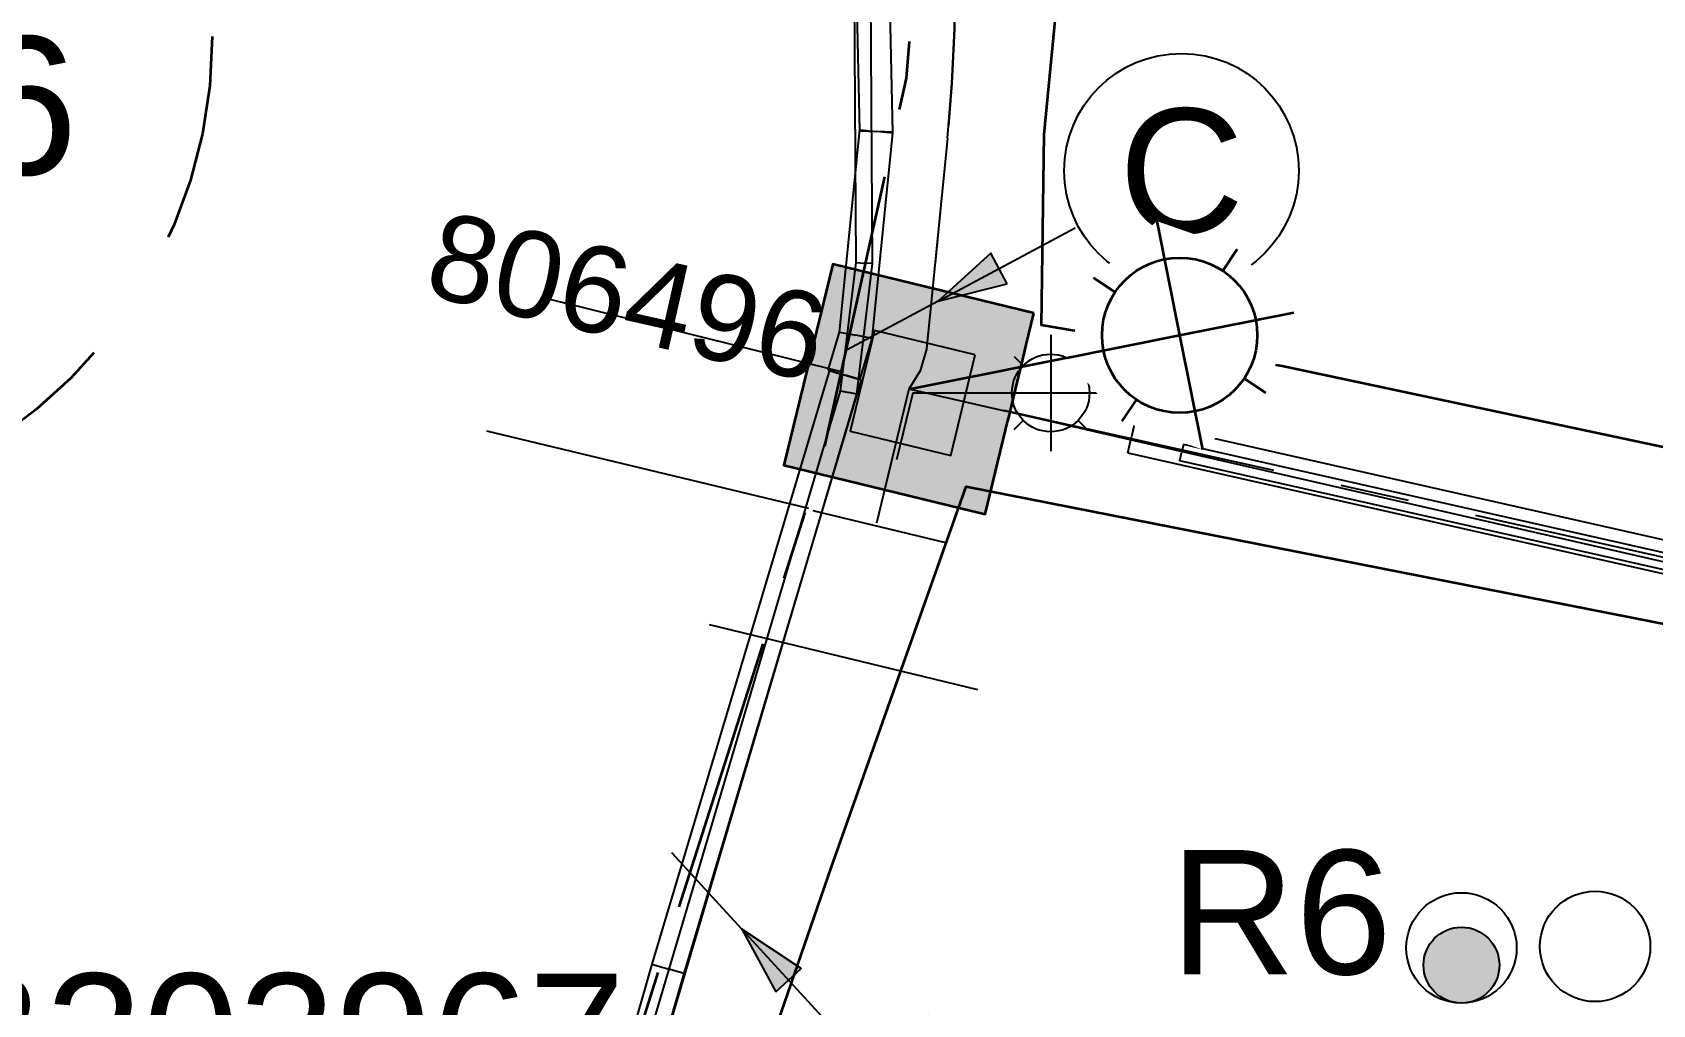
# Model space of a CAD drawing. Header units: metres. Extents: x 307635 to 308805, y 6256169 to 6257356.
# Drawn here: x 308113.19 to 308136.67, y 6256821.12 to 6256835.21 of the extents above; entities that cross this region are included whole.
import ezdxf
from ezdxf.enums import TextEntityAlignment as Align

# ---------------------------------------------------------------- set-up
doc = ezdxf.new("R2010")
doc.units = ezdxf.units.M
for name, pattern in [('Cable Exist UG', [7, 4, -1, 1, -1]), ('Dash', [5, 3, -2]), ('DASHED', [19.05, 12.7, -6.35])]:
    doc.linetypes.add(name, pattern=pattern)
doc.layers.get('0').update_dxf_attribs({"color": 6})
doc.layers.get('Defpoints').update_dxf_attribs({"color": 250})
for name, color, linetype, lineweight in [('_User_HV_Exist', 1, 'Continuous', 35), ('_User_LV_Exist', 5, 'Continuous', 35), ('Mains_LV_SL_EXT', 135, 'Continuous', 25)]:
    doc.layers.add(name, color=color, linetype=linetype, lineweight=lineweight)
for name, color, linetype in [('Duct_SP_EXT', 30, 'Continuous'), ('Equip_SP_SL_EXT', 7, 'Continuous'), ('Notes_SP_NEW', 51, 'Continuous'), ('SupportsUG_SP_LV_SL_EXT', 7, 'Continuous'), ('UG_Details_SP_MISC', 7, 'Continuous')]:
    doc.layers.add(name, color=color, linetype=linetype)
doc.layers.add('UNKNOWN_FEATURES', color=1, linetype='DASHED', plot=False)
doc.styles.add('COLUMN_LABEL', font='arial.ttf', dxfattribs={"height": 2})
doc.styles.add('POLE_LABEL', font='arial.ttf', dxfattribs={"height": 2})
doc.styles.add('SL_LABEL', font='arial.ttf', dxfattribs={"height": 2})
doc.styles.get("Standard").update_dxf_attribs({"font": 'arial.ttf'})
doc.linetypes.add('Cable New UG', pattern='A,5.5,-0.01,["X",Standard,S=1.8,R=0,X=0,Y=-0.94],-1.7', length=7.21)
doc.linetypes.add('Cable o', pattern='A,3.5,-0.01,["O",Standard,S=1.25,R=0,X=0,Y=-0.63],-1.36', length=4.87)

# ---------------------------------------------------------------- blocks, each defined once
blk = doc.blocks.new('COLUMN_EXT')
blk.add_hatch(color=256).paths.add_polyline_path([(1.5, -1.5), (1.5, 1.5), (-1.5, 1.5), (-1.5, -1.5)])
blk.add_lwpolyline([(1.5, 1.5), (-1.5, 1.5), (-1.5, -1.5), (1.5, -1.5)], close=True)
at = {"layer": 'Defpoints', "flags": 128}
for points in [[(0, 0), (0, -2)], [(2, -4), (-2, -4)]]:
    blk.add_lwpolyline(points, dxfattribs=at)
at = {"flags": 1}
blk.add_attdef('Z', (-1.813, 2.351), '', height=0.2, rotation=180, dxfattribs=at)
at = {"flags": 9}
for tag, p in [('SUBURB', (-1.813, 1.8)), ('NOTES', (-1.813, 2)), ('STREETNAME', (-1.813, 1.6)), ('LOCATION', (-1.813, 1.4)), ('LEGEND', (-1.813, 1.2)), ('USAGE', (-1.813, 1)), ('OWNED_BY', (-1.813, 0.6)), ('STATE', (-1.813, 0.8)), ('COLUMN_TYPE', (-1.813, 0.4))]:
    blk.add_attdef(tag, text='', height=0.2, rotation=180, dxfattribs=at).set_placement(p, align=Align.MIDDLE_LEFT)
for tag, style, p in [('STREET_CODE', 'COLUMN_LABEL', (-1.813, 0.2)), ('STRUCTURE_PLANT_NUMBER', 'POLE_LABEL', (-1.813, -0.031))]:
    blk.add_attdef(tag, text='', height=0.2, rotation=180, dxfattribs=dict(at, style=style)).set_placement(p, align=Align.MIDDLE_LEFT)
at = {"style": 'COLUMN_LABEL', "width": 0.9, "flags": 8}
blk.add_attdef('ASSET_NUM', text='', height=2, rotation=270, dxfattribs=at).set_placement((2, -4), align=Align.MIDDLE_LEFT)
blk = doc.blocks.new('DUCT_EXT')
blk.add_circle((0, 0.8), 0.8)
at = {"flags": 1}
blk.add_attdef('Z', (0, 0), '', height=0.2, dxfattribs=at)
at = {"flags": 9}
for tag, p in [('DUCT_CODE', (0, 0)), ('XSECT_TYPE', (0, -0.2)), ('FB_REFERENCE', (0, -0.4)), ('STATE', (0, -0.6)), ('NOTES', (0, -0.8))]:
    blk.add_attdef(tag, text='', height=0.2, dxfattribs=at).set_placement(p, align=Align.MIDDLE_LEFT)
blk = doc.blocks.new('SL_LANTERN_EXT')
at = {"flags": 9}
for tag, p in [('LRATECODE', (-7.4, 0)), ('LOUTREACHVOCAB', (-7.2, 0)), ('LOUTREACH', (-7, 0)), ('LANTNUMBER', (-6.6, 0)), ('LNEW', (-6.4, 0)), ('LMASTVOCAB', (-6.2, 0)), ('LMAST', (-6, 0)), ('LLAMPVOCAB', (-5.8, 0)), ('LLAMP', (-5.6, 0)), ('LEXIST', (-5.4, 0)), ('LCHARGE3PERCENT', (-5.2, 0)), ('LCHARGE3', (-5, 0)), ('LCHARGE2PERCENT', (-4.8, 0)), ('LCHARGE2', (-4.6, 0)), ('LCHARGE1PERCENT', (-4.4, 0)), ('LCHARGE1', (-4.2, 0)), ('LCATEGORY', (-4, 0)), ('LBRACKETVOCAB', (-3.8, 0)), ('LBRACKET', (-3.6, 0)), ('LKINGHEIGHT', (-3.4, 0)), ('CREPLACE', (-3.2, 0)), ('CREMOVE', (-3, 0)), ('CNUMBER', (-2.8, 0)), ('CNEW', (-2.6, 0)), ('CEXIST', (-2.4, 0)), ('USAGE', (-2.2, 0)), ('STATE', (-2, 0)), ('OWNED_BY', (-1.8, 0)), ('ORIENTATION', (-1.6, 0)), ('OPERATING_VOLTAGE', (-1.4, 0)), ('NO_PHASES', (-1.2, 0)), ('LANTERN_TYPE', (-1, 0)), ('LANTERN_PURPOSE', (-0.8, 0)), ('CONTROL_TYPE', (-0.6, 0)), ('CONSTRUCTED_VOLTAGE', (-0.4, 0))]:
    blk.add_attdef(tag, text='', height=0.001, rotation=270, dxfattribs=at).set_placement(p, align=Align.MIDDLE_LEFT)
at = {"style": 'SL_LABEL', "flags": 9}
blk.add_attdef('STREET_CODE', text='', height=0.001, rotation=270, dxfattribs=at).set_placement((0.001, 0), align=Align.MIDDLE_LEFT)
at = {"flags": 1}
blk.add_attdef('Z', (0, 0), '', height=0.001, rotation=270, dxfattribs=at)
at = {"width": 0.9}
blk.add_attdef('LNUMBER', text='', height=1, dxfattribs=at).set_placement((7, -1), align=Align.MIDDLE_LEFT)
at = {"flags": 9}
for tag, p in [('LREMOVE', (0, -7.6)), ('LREPLACE', (0, -7.8)), ('LTYPE', (0, -8)), ('LTYPEVOCAB', (0, -8.2)), ('LEGEND', (0, -8.4)), ('SUBURB', (0, -8.6)), ('STREETNAME', (0, -8.8)), ('LOCATION', (0, -9)), ('NOTES', (0, -9.2)), ('MAINTAINED_BY', (0, -9.863))]:
    blk.add_attdef(tag, text='', height=0.001, dxfattribs=at).set_placement(p, align=Align.MIDDLE_LEFT)
blk.add_attdef('OPERATED_BY', (0, -9.607), '', height=0.001, dxfattribs=at)
blk.add_wipeout([(5.688, 0), (5.061, -1.061), (4, -1.688), (2.939, -1.061), (2.313, 0), (2.939, 1.061), (4, 1.687), (5.061, 1.061)])
for p, q in [((4, 1.687), (4, 0)), ((2.939, 1.061), (3.205, 0.795)), ((5.061, 1.061), (4.795, 0.795)), ((0, 0), (4, 0)), ((4, 0), (5.688, 0)), ((4, 0), (4, -1.688)), ((2.939, -1.061), (3.205, -0.795)), ((5.061, -1.061), (4.795, -0.795))]:
    blk.add_line(p, q)
blk.add_circle((4, 0), 1.125)
blk = doc.blocks.new('CABLE_LARGE_EXT')
h = blk.add_hatch(color=256)
edge = h.paths.add_edge_path()
edge.add_arc((0, 0.55), 0.55, 0, 360)
blk.add_circle((0, 0.55), 0.55)
at = {"flags": 1}
blk.add_attdef('Z', (0, 0), '', height=0.2, dxfattribs=at)
at = {"flags": 9}
for tag, p in [('COND_CODE', (0, 0)), ('FB_REFERENCE', (0, -0.2)), ('STATE', (0, -0.4)), ('XSECT_SIZE', (0, -0.6)), ('NOTES', (0, -0.8))]:
    blk.add_attdef(tag, text='', height=0.2, dxfattribs=at).set_placement(p, align=Align.MIDDLE_LEFT)
blk = doc.blocks.new('*U273')
at = {"width": 0.9}
blk.add_attdef('LNUMBER', text='', height=1, rotation=11.2664, dxfattribs=at).set_placement((7.06, 0.387), align=Align.MIDDLE_LEFT)
at = {"flags": 9}
for tag, p in [('LRATECODE', (-7.4, 0)), ('LOUTREACHVOCAB', (-7.2, 0)), ('LOUTREACH', (-7, 0)), ('LANTNUMBER', (-6.6, 0)), ('LNEW', (-6.4, 0)), ('LMASTVOCAB', (-6.2, 0)), ('LMAST', (-6, 0)), ('LLAMPVOCAB', (-5.8, 0)), ('LLAMP', (-5.6, 0)), ('LEXIST', (-5.4, 0)), ('LCHARGE3PERCENT', (-5.2, 0)), ('LCHARGE3', (-5, 0)), ('LCHARGE2PERCENT', (-4.8, 0)), ('LCHARGE2', (-4.6, 0)), ('LCHARGE1PERCENT', (-4.4, 0)), ('LCHARGE1', (-4.2, 0)), ('LCATEGORY', (-4, 0)), ('LBRACKETVOCAB', (-3.8, 0)), ('LBRACKET', (-3.6, 0)), ('LKINGHEIGHT', (-3.4, 0)), ('CREPLACE', (-3.2, 0)), ('CREMOVE', (-3, 0)), ('CNUMBER', (-2.8, 0)), ('CNEW', (-2.6, 0)), ('CEXIST', (-2.4, 0)), ('USAGE', (-2.2, 0)), ('STATE', (-2, 0)), ('OWNED_BY', (-1.8, 0)), ('ORIENTATION', (-1.6, 0)), ('OPERATING_VOLTAGE', (-1.4, 0)), ('NO_PHASES', (-1.2, 0)), ('LANTERN_TYPE', (-1, 0)), ('LANTERN_PURPOSE', (-0.8, 0)), ('CONTROL_TYPE', (-0.6, 0)), ('CONSTRUCTED_VOLTAGE', (-0.4, 0))]:
    blk.add_attdef(tag, text='', height=0.001, rotation=270, dxfattribs=at).set_placement(p, align=Align.MIDDLE_LEFT)
at = {"style": 'SL_LABEL', "flags": 9}
blk.add_attdef('STREET_CODE', text='', height=0.001, rotation=270, dxfattribs=at).set_placement((0.001, 0), align=Align.MIDDLE_LEFT)
at = {"flags": 1}
blk.add_attdef('Z', (0, 0), '', height=0.001, rotation=270, dxfattribs=at)
at = {"flags": 9}
for tag, p in [('LREMOVE', (0, -7.6)), ('LREPLACE', (0, -7.8)), ('LTYPE', (0, -8)), ('LTYPEVOCAB', (0, -8.2)), ('LEGEND', (0, -8.4)), ('SUBURB', (0, -8.6)), ('STREETNAME', (0, -8.8)), ('LOCATION', (0, -9)), ('NOTES', (0, -9.2)), ('MAINTAINED_BY', (0, -9.863))]:
    blk.add_attdef(tag, text='', height=0.001, dxfattribs=at).set_placement(p, align=Align.MIDDLE_LEFT)
blk.add_attdef('OPERATED_BY', (0, -9.607), '', height=0.001, dxfattribs=at)
blk.add_wipeout([(5.578, 1.111), (5.17, -0.052), (4.253, -0.873), (3.09, -0.466), (2.268, 0.452), (2.675, 1.614), (3.593, 2.436), (4.756, 2.029)])
for p, q in [((3.593, 2.436), (3.923, 0.781)), ((4.756, 2.029), (4.548, 1.717)), ((2.675, 1.614), (2.987, 1.406)), ((3.923, 0.781), (5.578, 1.111)), ((0, 0), (3.923, 0.781)), ((3.923, 0.781), (4.253, -0.873)), ((5.17, -0.052), (4.858, 0.157)), ((3.09, -0.466), (3.298, -0.154))]:
    blk.add_line(p, q)
blk.add_circle((3.923, 0.781), 1.125)
blk = doc.blocks.new('*U283')
h = blk.add_hatch(color=256)
h.dxf.hatch_style = 1
h.paths.add_polyline_path([(-2.526, -1.638), (-2.762, -1.198), (-3.525, -1.89)])
at = {"flags": 128}
blk.add_lwpolyline([(-2.526, -1.638), (-2.762, -1.198), (-3.525, -1.89), (-2.526, -1.638)], dxfattribs=at)
at = {"layer": 'Defpoints'}
blk.add_line((-3.525, -1.89), (-4.847, -2.599), dxfattribs=at)
blk.add_wipeout([(0, 1.75), (-0.021, 1.75), (-0.043, 1.749), (-0.064, 1.749), (-0.086, 1.748), (-0.107, 1.747), (-0.129, 1.745), (-0.15, 1.744), (-0.172, 1.742), (-0.193, 1.739), (-0.214, 1.737), (-0.236, 1.734), (-0.257, 1.731), (-0.278, 1.728), (-0.299, 1.724), (-0.32, 1.72), (-0.341, 1.716), (-0.362, 1.712), (-0.383, 1.707), (-0.404, 1.703), (-0.425, 1.698), (-0.446, 1.692), (-0.467, 1.687), (-0.487, 1.681), (-0.508, 1.675), (-0.529, 1.668), (-0.549, 1.662), (-0.569, 1.655), (-0.59, 1.648), (-0.61, 1.64), (-0.63, 1.633), (-0.65, 1.625), (-0.67, 1.617), (-0.689, 1.608), (-0.709, 1.6), (-0.729, 1.591), (-0.748, 1.582), (-0.768, 1.573), (-0.787, 1.563), (-0.806, 1.553), (-0.825, 1.543), (-0.844, 1.533), (-0.863, 1.523), (-0.881, 1.512), (-0.9, 1.501), (-0.918, 1.49), (-0.936, 1.478), (-0.954, 1.467), (-0.972, 1.455), (-0.99, 1.443), (-1.008, 1.431), (-1.025, 1.418), (-1.042, 1.406), (-1.06, 1.393), (-1.077, 1.38), (-1.094, 1.366), (-1.11, 1.353), (-1.127, 1.339), (-1.143, 1.325), (-1.159, 1.311), (-1.175, 1.297), (-1.191, 1.282), (-1.207, 1.267), (-1.222, 1.253), (-1.237, 1.237), (-1.253, 1.222), (-1.267, 1.207), (-1.282, 1.191), (-1.297, 1.175), (-1.311, 1.159), (-1.325, 1.143), (-1.339, 1.127), (-1.353, 1.11), (-1.366, 1.094), (-1.38, 1.077), (-1.393, 1.06), (-1.406, 1.042), (-1.418, 1.025), (-1.431, 1.008), (-1.443, 0.99), (-1.455, 0.972), (-1.467, 0.954), (-1.478, 0.936), (-1.49, 0.918), (-1.501, 0.9), (-1.512, 0.881), (-1.523, 0.863), (-1.533, 0.844), (-1.543, 0.825), (-1.553, 0.806), (-1.563, 0.787), (-1.573, 0.768), (-1.582, 0.748), (-1.591, 0.729), (-1.6, 0.709), (-1.608, 0.689), (-1.617, 0.67), (-1.625, 0.65), (-1.633, 0.63), (-1.64, 0.61), (-1.648, 0.59), (-1.655, 0.569), (-1.662, 0.549), (-1.668, 0.529), (-1.675, 0.508), (-1.681, 0.487), (-1.687, 0.467), (-1.692, 0.446), (-1.698, 0.425), (-1.703, 0.404), (-1.707, 0.383), (-1.712, 0.362), (-1.716, 0.341), (-1.72, 0.32), (-1.724, 0.299), (-1.728, 0.278), (-1.731, 0.257), (-1.734, 0.236), (-1.737, 0.214), (-1.739, 0.193), (-1.742, 0.172), (-1.744, 0.15), (-1.745, 0.129), (-1.747, 0.107), (-1.748, 0.086), (-1.749, 0.064), (-1.749, 0.043), (-1.75, 0.021), (-1.75, 0), (-1.75, -0.021), (-1.749, -0.043), (-1.749, -0.064), (-1.748, -0.086), (-1.747, -0.107), (-1.745, -0.129), (-1.744, -0.15), (-1.742, -0.172), (-1.739, -0.193), (-1.737, -0.214), (-1.734, -0.236), (-1.731, -0.257), (-1.728, -0.278), (-1.724, -0.299), (-1.72, -0.32), (-1.716, -0.341), (-1.712, -0.362), (-1.707, -0.383), (-1.703, -0.404), (-1.698, -0.425), (-1.692, -0.446), (-1.687, -0.467), (-1.681, -0.487), (-1.675, -0.508), (-1.668, -0.529), (-1.662, -0.549), (-1.655, -0.569), (-1.648, -0.59), (-1.64, -0.61), (-1.633, -0.63), (-1.625, -0.65), (-1.617, -0.67), (-1.608, -0.689), (-1.6, -0.709), (-1.591, -0.729), (-1.582, -0.748), (-1.573, -0.768), (-1.563, -0.787), (-1.553, -0.806), (-1.543, -0.825), (-1.533, -0.844), (-1.523, -0.863), (-1.512, -0.881), (-1.501, -0.9), (-1.49, -0.918), (-1.478, -0.936), (-1.467, -0.954), (-1.455, -0.972), (-1.443, -0.99), (-1.431, -1.008), (-1.418, -1.025), (-1.406, -1.042), (-1.393, -1.06), (-1.38, -1.077), (-1.366, -1.094), (-1.353, -1.11), (-1.339, -1.127), (-1.325, -1.143), (-1.311, -1.159), (-1.297, -1.175), (-1.282, -1.191), (-1.267, -1.207), (-1.253, -1.222), (-1.237, -1.237), (-1.222, -1.253), (-1.207, -1.267), (-1.191, -1.282), (-1.175, -1.297), (-1.159, -1.311), (-1.143, -1.325), (-1.127, -1.339), (-1.11, -1.353), (-1.094, -1.366), (-1.077, -1.38), (-1.06, -1.393), (-1.042, -1.406), (-1.025, -1.418), (-1.008, -1.431), (-0.99, -1.443), (-0.972, -1.455), (-0.954, -1.467), (-0.936, -1.478), (-0.918, -1.49), (-0.9, -1.501), (-0.881, -1.512), (-0.863, -1.523), (-0.844, -1.533), (-0.825, -1.543), (-0.806, -1.553), (-0.787, -1.563), (-0.768, -1.573), (-0.748, -1.582), (-0.729, -1.591), (-0.709, -1.6), (-0.689, -1.608), (-0.67, -1.617), (-0.65, -1.625), (-0.63, -1.633), (-0.61, -1.64), (-0.59, -1.648), (-0.569, -1.655), (-0.549, -1.662), (-0.529, -1.668), (-0.508, -1.675), (-0.487, -1.681), (-0.467, -1.687), (-0.446, -1.692), (-0.425, -1.698), (-0.404, -1.703), (-0.383, -1.707), (-0.362, -1.712), (-0.341, -1.716), (-0.32, -1.72), (-0.299, -1.724), (-0.278, -1.728), (-0.257, -1.731), (-0.236, -1.734), (-0.214, -1.737), (-0.193, -1.739), (-0.172, -1.742), (-0.15, -1.744), (-0.129, -1.745), (-0.107, -1.747), (-0.086, -1.748), (-0.064, -1.749), (-0.043, -1.749), (-0.021, -1.75), (0, -1.75), (0.021, -1.75), (0.043, -1.749), (0.064, -1.749), (0.086, -1.748), (0.107, -1.747), (0.129, -1.745), (0.15, -1.744), (0.172, -1.742), (0.193, -1.739), (0.214, -1.737), (0.236, -1.734), (0.257, -1.731), (0.278, -1.728), (0.299, -1.724), (0.32, -1.72), (0.341, -1.716), (0.362, -1.712), (0.383, -1.707), (0.404, -1.703), (0.425, -1.698), (0.446, -1.692), (0.467, -1.687), (0.487, -1.681), (0.508, -1.675), (0.529, -1.668), (0.549, -1.662), (0.569, -1.655), (0.59, -1.648), (0.61, -1.64), (0.63, -1.633), (0.65, -1.625), (0.67, -1.617), (0.689, -1.608), (0.709, -1.6), (0.729, -1.591), (0.748, -1.582), (0.768, -1.573), (0.787, -1.563), (0.806, -1.553), (0.825, -1.543), (0.844, -1.533), (0.863, -1.523), (0.881, -1.512), (0.9, -1.501), (0.918, -1.49), (0.936, -1.478), (0.954, -1.467), (0.972, -1.455), (0.99, -1.443), (1.008, -1.431), (1.025, -1.418), (1.042, -1.406), (1.06, -1.393), (1.077, -1.38), (1.094, -1.366), (1.11, -1.353), (1.127, -1.339), (1.143, -1.325), (1.159, -1.311), (1.175, -1.297), (1.191, -1.282), (1.207, -1.267), (1.222, -1.253), (1.237, -1.237), (1.253, -1.222), (1.267, -1.207), (1.282, -1.191), (1.297, -1.175), (1.311, -1.159), (1.325, -1.143), (1.339, -1.127), (1.353, -1.11), (1.366, -1.094), (1.38, -1.077), (1.393, -1.06), (1.406, -1.042), (1.418, -1.025), (1.431, -1.008), (1.443, -0.99), (1.455, -0.972), (1.467, -0.954), (1.478, -0.936), (1.49, -0.918), (1.501, -0.9), (1.512, -0.881), (1.523, -0.863), (1.533, -0.844), (1.543, -0.825), (1.553, -0.806), (1.563, -0.787), (1.573, -0.768), (1.582, -0.748), (1.591, -0.729), (1.6, -0.709), (1.608, -0.689), (1.617, -0.67), (1.625, -0.65), (1.633, -0.63), (1.64, -0.61), (1.648, -0.59), (1.655, -0.569), (1.662, -0.549), (1.668, -0.529), (1.675, -0.508), (1.681, -0.487), (1.687, -0.467), (1.692, -0.446), (1.698, -0.425), (1.703, -0.404), (1.707, -0.383), (1.712, -0.362), (1.716, -0.341), (1.72, -0.32), (1.724, -0.299), (1.728, -0.278), (1.731, -0.257), (1.734, -0.236), (1.737, -0.214), (1.739, -0.193), (1.742, -0.172), (1.744, -0.15), (1.745, -0.129), (1.747, -0.107), (1.748, -0.086), (1.749, -0.064), (1.749, -0.043), (1.75, -0.021), (1.75, 0), (1.75, 0.021), (1.749, 0.043), (1.749, 0.064), (1.748, 0.086), (1.747, 0.107), (1.745, 0.129), (1.744, 0.15), (1.742, 0.172), (1.739, 0.193), (1.737, 0.214), (1.734, 0.236), (1.731, 0.257), (1.728, 0.278), (1.724, 0.299), (1.72, 0.32), (1.716, 0.341), (1.712, 0.362), (1.707, 0.383), (1.703, 0.404), (1.698, 0.425), (1.692, 0.446), (1.687, 0.467), (1.681, 0.487), (1.675, 0.508), (1.668, 0.529), (1.662, 0.549), (1.655, 0.569), (1.648, 0.59), (1.64, 0.61), (1.633, 0.63), (1.625, 0.65), (1.617, 0.67), (1.608, 0.689), (1.6, 0.709), (1.591, 0.729), (1.582, 0.748), (1.573, 0.768), (1.563, 0.787), (1.553, 0.806), (1.543, 0.825), (1.533, 0.844), (1.523, 0.863), (1.512, 0.881), (1.501, 0.9), (1.49, 0.918), (1.478, 0.936), (1.467, 0.954), (1.455, 0.972), (1.443, 0.99), (1.431, 1.008), (1.418, 1.025), (1.406, 1.042), (1.393, 1.06), (1.38, 1.077), (1.366, 1.094), (1.353, 1.11), (1.339, 1.127), (1.325, 1.143), (1.311, 1.159), (1.297, 1.175), (1.282, 1.191), (1.267, 1.207), (1.253, 1.222), (1.237, 1.237), (1.222, 1.253), (1.207, 1.267), (1.191, 1.282), (1.175, 1.297), (1.159, 1.311), (1.143, 1.325), (1.127, 1.339), (1.11, 1.353), (1.094, 1.366), (1.077, 1.38), (1.06, 1.393), (1.042, 1.406), (1.025, 1.418), (1.008, 1.431), (0.99, 1.443), (0.972, 1.455), (0.954, 1.467), (0.936, 1.478), (0.918, 1.49), (0.9, 1.501), (0.881, 1.512), (0.863, 1.523), (0.844, 1.533), (0.825, 1.543), (0.806, 1.553), (0.787, 1.563), (0.768, 1.573), (0.748, 1.582), (0.729, 1.591), (0.709, 1.6), (0.689, 1.608), (0.67, 1.617), (0.65, 1.625), (0.63, 1.633), (0.61, 1.64), (0.59, 1.648), (0.569, 1.655), (0.549, 1.662), (0.529, 1.668), (0.508, 1.675), (0.487, 1.681), (0.467, 1.687), (0.446, 1.692), (0.425, 1.698), (0.404, 1.703), (0.383, 1.707), (0.362, 1.712), (0.341, 1.716), (0.32, 1.72), (0.299, 1.724), (0.278, 1.728), (0.257, 1.731), (0.236, 1.734), (0.214, 1.737), (0.193, 1.739), (0.172, 1.742), (0.15, 1.744), (0.129, 1.745), (0.107, 1.747), (0.086, 1.748), (0.064, 1.749), (0.043, 1.749), (0.021, 1.75)])
blk.add_line((-3.525, -1.89), (-1.542, -0.827))
blk.add_circle((0, 0), 1.7)
at = {"width": 0.9}
blk.add_attdef('CODE', text='', height=1.8, dxfattribs=at).set_placement((0, 0), align=Align.MIDDLE_CENTER)
at = {"flags": 1}
blk.add_attdef('Z', (0, 0), '', height=0.2, dxfattribs=at)
blk = doc.blocks.new('*U284')
h = blk.add_hatch(color=256)
h.dxf.hatch_style = 1
h.paths.add_polyline_path([(-2.211, 2.043), (-1.843, 2.38), (-2.703, 2.949)])
at = {"flags": 128}
blk.add_lwpolyline([(-2.211, 2.043), (-1.843, 2.38), (-2.703, 2.949), (-2.211, 2.043)], dxfattribs=at)
at = {"layer": 'Defpoints'}
blk.add_line((-2.703, 2.949), (-3.716, 4.054), dxfattribs=at)
blk.add_wipeout([(0, 1.75), (-0.021, 1.75), (-0.043, 1.749), (-0.064, 1.749), (-0.086, 1.748), (-0.107, 1.747), (-0.129, 1.745), (-0.15, 1.744), (-0.172, 1.742), (-0.193, 1.739), (-0.214, 1.737), (-0.236, 1.734), (-0.257, 1.731), (-0.278, 1.728), (-0.299, 1.724), (-0.32, 1.72), (-0.341, 1.716), (-0.362, 1.712), (-0.383, 1.707), (-0.404, 1.703), (-0.425, 1.698), (-0.446, 1.692), (-0.467, 1.687), (-0.487, 1.681), (-0.508, 1.675), (-0.529, 1.668), (-0.549, 1.662), (-0.569, 1.655), (-0.59, 1.648), (-0.61, 1.64), (-0.63, 1.633), (-0.65, 1.625), (-0.67, 1.617), (-0.689, 1.608), (-0.709, 1.6), (-0.729, 1.591), (-0.748, 1.582), (-0.768, 1.573), (-0.787, 1.563), (-0.806, 1.553), (-0.825, 1.543), (-0.844, 1.533), (-0.863, 1.523), (-0.881, 1.512), (-0.9, 1.501), (-0.918, 1.49), (-0.936, 1.478), (-0.954, 1.467), (-0.972, 1.455), (-0.99, 1.443), (-1.008, 1.431), (-1.025, 1.418), (-1.042, 1.406), (-1.06, 1.393), (-1.077, 1.38), (-1.094, 1.366), (-1.11, 1.353), (-1.127, 1.339), (-1.143, 1.325), (-1.159, 1.311), (-1.175, 1.297), (-1.191, 1.282), (-1.207, 1.267), (-1.222, 1.253), (-1.237, 1.237), (-1.253, 1.222), (-1.267, 1.207), (-1.282, 1.191), (-1.297, 1.175), (-1.311, 1.159), (-1.325, 1.143), (-1.339, 1.127), (-1.353, 1.11), (-1.366, 1.094), (-1.38, 1.077), (-1.393, 1.06), (-1.406, 1.042), (-1.418, 1.025), (-1.431, 1.008), (-1.443, 0.99), (-1.455, 0.972), (-1.467, 0.954), (-1.478, 0.936), (-1.49, 0.918), (-1.501, 0.9), (-1.512, 0.881), (-1.523, 0.863), (-1.533, 0.844), (-1.543, 0.825), (-1.553, 0.806), (-1.563, 0.787), (-1.573, 0.768), (-1.582, 0.748), (-1.591, 0.729), (-1.6, 0.709), (-1.608, 0.689), (-1.617, 0.67), (-1.625, 0.65), (-1.633, 0.63), (-1.64, 0.61), (-1.648, 0.59), (-1.655, 0.569), (-1.662, 0.549), (-1.668, 0.529), (-1.675, 0.508), (-1.681, 0.487), (-1.687, 0.467), (-1.692, 0.446), (-1.698, 0.425), (-1.703, 0.404), (-1.707, 0.383), (-1.712, 0.362), (-1.716, 0.341), (-1.72, 0.32), (-1.724, 0.299), (-1.728, 0.278), (-1.731, 0.257), (-1.734, 0.236), (-1.737, 0.214), (-1.739, 0.193), (-1.742, 0.172), (-1.744, 0.15), (-1.745, 0.129), (-1.747, 0.107), (-1.748, 0.086), (-1.749, 0.064), (-1.749, 0.043), (-1.75, 0.021), (-1.75, 0), (-1.75, -0.021), (-1.749, -0.043), (-1.749, -0.064), (-1.748, -0.086), (-1.747, -0.107), (-1.745, -0.129), (-1.744, -0.15), (-1.742, -0.172), (-1.739, -0.193), (-1.737, -0.214), (-1.734, -0.236), (-1.731, -0.257), (-1.728, -0.278), (-1.724, -0.299), (-1.72, -0.32), (-1.716, -0.341), (-1.712, -0.362), (-1.707, -0.383), (-1.703, -0.404), (-1.698, -0.425), (-1.692, -0.446), (-1.687, -0.467), (-1.681, -0.487), (-1.675, -0.508), (-1.668, -0.529), (-1.662, -0.549), (-1.655, -0.569), (-1.648, -0.59), (-1.64, -0.61), (-1.633, -0.63), (-1.625, -0.65), (-1.617, -0.67), (-1.608, -0.689), (-1.6, -0.709), (-1.591, -0.729), (-1.582, -0.748), (-1.573, -0.768), (-1.563, -0.787), (-1.553, -0.806), (-1.543, -0.825), (-1.533, -0.844), (-1.523, -0.863), (-1.512, -0.881), (-1.501, -0.9), (-1.49, -0.918), (-1.478, -0.936), (-1.467, -0.954), (-1.455, -0.972), (-1.443, -0.99), (-1.431, -1.008), (-1.418, -1.025), (-1.406, -1.042), (-1.393, -1.06), (-1.38, -1.077), (-1.366, -1.094), (-1.353, -1.11), (-1.339, -1.127), (-1.325, -1.143), (-1.311, -1.159), (-1.297, -1.175), (-1.282, -1.191), (-1.267, -1.207), (-1.253, -1.222), (-1.237, -1.237), (-1.222, -1.253), (-1.207, -1.267), (-1.191, -1.282), (-1.175, -1.297), (-1.159, -1.311), (-1.143, -1.325), (-1.127, -1.339), (-1.11, -1.353), (-1.094, -1.366), (-1.077, -1.38), (-1.06, -1.393), (-1.042, -1.406), (-1.025, -1.418), (-1.008, -1.431), (-0.99, -1.443), (-0.972, -1.455), (-0.954, -1.467), (-0.936, -1.478), (-0.918, -1.49), (-0.9, -1.501), (-0.881, -1.512), (-0.863, -1.523), (-0.844, -1.533), (-0.825, -1.543), (-0.806, -1.553), (-0.787, -1.563), (-0.768, -1.573), (-0.748, -1.582), (-0.729, -1.591), (-0.709, -1.6), (-0.689, -1.608), (-0.67, -1.617), (-0.65, -1.625), (-0.63, -1.633), (-0.61, -1.64), (-0.59, -1.648), (-0.569, -1.655), (-0.549, -1.662), (-0.529, -1.668), (-0.508, -1.675), (-0.487, -1.681), (-0.467, -1.687), (-0.446, -1.692), (-0.425, -1.698), (-0.404, -1.703), (-0.383, -1.707), (-0.362, -1.712), (-0.341, -1.716), (-0.32, -1.72), (-0.299, -1.724), (-0.278, -1.728), (-0.257, -1.731), (-0.236, -1.734), (-0.214, -1.737), (-0.193, -1.739), (-0.172, -1.742), (-0.15, -1.744), (-0.129, -1.745), (-0.107, -1.747), (-0.086, -1.748), (-0.064, -1.749), (-0.043, -1.749), (-0.021, -1.75), (0, -1.75), (0.021, -1.75), (0.043, -1.749), (0.064, -1.749), (0.086, -1.748), (0.107, -1.747), (0.129, -1.745), (0.15, -1.744), (0.172, -1.742), (0.193, -1.739), (0.214, -1.737), (0.236, -1.734), (0.257, -1.731), (0.278, -1.728), (0.299, -1.724), (0.32, -1.72), (0.341, -1.716), (0.362, -1.712), (0.383, -1.707), (0.404, -1.703), (0.425, -1.698), (0.446, -1.692), (0.467, -1.687), (0.487, -1.681), (0.508, -1.675), (0.529, -1.668), (0.549, -1.662), (0.569, -1.655), (0.59, -1.648), (0.61, -1.64), (0.63, -1.633), (0.65, -1.625), (0.67, -1.617), (0.689, -1.608), (0.709, -1.6), (0.729, -1.591), (0.748, -1.582), (0.768, -1.573), (0.787, -1.563), (0.806, -1.553), (0.825, -1.543), (0.844, -1.533), (0.863, -1.523), (0.881, -1.512), (0.9, -1.501), (0.918, -1.49), (0.936, -1.478), (0.954, -1.467), (0.972, -1.455), (0.99, -1.443), (1.008, -1.431), (1.025, -1.418), (1.042, -1.406), (1.06, -1.393), (1.077, -1.38), (1.094, -1.366), (1.11, -1.353), (1.127, -1.339), (1.143, -1.325), (1.159, -1.311), (1.175, -1.297), (1.191, -1.282), (1.207, -1.267), (1.222, -1.253), (1.237, -1.237), (1.253, -1.222), (1.267, -1.207), (1.282, -1.191), (1.297, -1.175), (1.311, -1.159), (1.325, -1.143), (1.339, -1.127), (1.353, -1.11), (1.366, -1.094), (1.38, -1.077), (1.393, -1.06), (1.406, -1.042), (1.418, -1.025), (1.431, -1.008), (1.443, -0.99), (1.455, -0.972), (1.467, -0.954), (1.478, -0.936), (1.49, -0.918), (1.501, -0.9), (1.512, -0.881), (1.523, -0.863), (1.533, -0.844), (1.543, -0.825), (1.553, -0.806), (1.563, -0.787), (1.573, -0.768), (1.582, -0.748), (1.591, -0.729), (1.6, -0.709), (1.608, -0.689), (1.617, -0.67), (1.625, -0.65), (1.633, -0.63), (1.64, -0.61), (1.648, -0.59), (1.655, -0.569), (1.662, -0.549), (1.668, -0.529), (1.675, -0.508), (1.681, -0.487), (1.687, -0.467), (1.692, -0.446), (1.698, -0.425), (1.703, -0.404), (1.707, -0.383), (1.712, -0.362), (1.716, -0.341), (1.72, -0.32), (1.724, -0.299), (1.728, -0.278), (1.731, -0.257), (1.734, -0.236), (1.737, -0.214), (1.739, -0.193), (1.742, -0.172), (1.744, -0.15), (1.745, -0.129), (1.747, -0.107), (1.748, -0.086), (1.749, -0.064), (1.749, -0.043), (1.75, -0.021), (1.75, 0), (1.75, 0.021), (1.749, 0.043), (1.749, 0.064), (1.748, 0.086), (1.747, 0.107), (1.745, 0.129), (1.744, 0.15), (1.742, 0.172), (1.739, 0.193), (1.737, 0.214), (1.734, 0.236), (1.731, 0.257), (1.728, 0.278), (1.724, 0.299), (1.72, 0.32), (1.716, 0.341), (1.712, 0.362), (1.707, 0.383), (1.703, 0.404), (1.698, 0.425), (1.692, 0.446), (1.687, 0.467), (1.681, 0.487), (1.675, 0.508), (1.668, 0.529), (1.662, 0.549), (1.655, 0.569), (1.648, 0.59), (1.64, 0.61), (1.633, 0.63), (1.625, 0.65), (1.617, 0.67), (1.608, 0.689), (1.6, 0.709), (1.591, 0.729), (1.582, 0.748), (1.573, 0.768), (1.563, 0.787), (1.553, 0.806), (1.543, 0.825), (1.533, 0.844), (1.523, 0.863), (1.512, 0.881), (1.501, 0.9), (1.49, 0.918), (1.478, 0.936), (1.467, 0.954), (1.455, 0.972), (1.443, 0.99), (1.431, 1.008), (1.418, 1.025), (1.406, 1.042), (1.393, 1.06), (1.38, 1.077), (1.366, 1.094), (1.353, 1.11), (1.339, 1.127), (1.325, 1.143), (1.311, 1.159), (1.297, 1.175), (1.282, 1.191), (1.267, 1.207), (1.253, 1.222), (1.237, 1.237), (1.222, 1.253), (1.207, 1.267), (1.191, 1.282), (1.175, 1.297), (1.159, 1.311), (1.143, 1.325), (1.127, 1.339), (1.11, 1.353), (1.094, 1.366), (1.077, 1.38), (1.06, 1.393), (1.042, 1.406), (1.025, 1.418), (1.008, 1.431), (0.99, 1.443), (0.972, 1.455), (0.954, 1.467), (0.936, 1.478), (0.918, 1.49), (0.9, 1.501), (0.881, 1.512), (0.863, 1.523), (0.844, 1.533), (0.825, 1.543), (0.806, 1.553), (0.787, 1.563), (0.768, 1.573), (0.748, 1.582), (0.729, 1.591), (0.709, 1.6), (0.689, 1.608), (0.67, 1.617), (0.65, 1.625), (0.63, 1.633), (0.61, 1.64), (0.59, 1.648), (0.569, 1.655), (0.549, 1.662), (0.529, 1.668), (0.508, 1.675), (0.487, 1.681), (0.467, 1.687), (0.446, 1.692), (0.425, 1.698), (0.404, 1.703), (0.383, 1.707), (0.362, 1.712), (0.341, 1.716), (0.32, 1.72), (0.299, 1.724), (0.278, 1.728), (0.257, 1.731), (0.236, 1.734), (0.214, 1.737), (0.193, 1.739), (0.172, 1.742), (0.15, 1.744), (0.129, 1.745), (0.107, 1.747), (0.086, 1.748), (0.064, 1.749), (0.043, 1.749), (0.021, 1.75)])
blk.add_line((-2.703, 2.949), (-1.182, 1.29))
blk.add_circle((0, 0), 1.7)
at = {"width": 0.9}
blk.add_attdef('CODE', text='', height=1.8, dxfattribs=at).set_placement((0, 0), align=Align.MIDDLE_CENTER)
at = {"flags": 1}
blk.add_attdef('Z', (0, 0), '', height=0.2, dxfattribs=at)

msp = doc.modelspace()

# ---------------------------------------------------------------- linework, layer by layer
at = {"layer": '_User_HV_Exist', "linetype": 'Cable New UG', "flags": 128}
msp.add_lwpolyline([(308122.164, 6256815.564), (308124.766, 6256823.101), (308126.72, 6256828.627), (308151.393, 6256823.77), (308146.722, 6256797.539), (308164.415, 6256794.296)], dxfattribs=at)
at = {"layer": '_User_LV_Exist', "linetype": 'Dash'}
msp.add_circle((308108.795, 6256835.15), 7, dxfattribs=at)
at = {"layer": 'Duct_SP_EXT'}
for p, q in [((308125.178, 6256833.783), (308125.049, 6256839.822)), ((308125.658, 6256833.764), (308125.528, 6256839.886)), ((308124.886, 6256830.867), (308125.179, 6256833.798)), ((308125.179, 6256833.798), (308125.178, 6256833.783)), ((308125.178, 6256833.783), (308125.418, 6256833.774)), ((308125.179, 6256833.798), (308125.418, 6256833.774)), ((308125.359, 6256830.773), (308125.657, 6256833.75)), ((308125.657, 6256833.75), (308125.418, 6256833.774)), ((308125.658, 6256833.764), (308125.418, 6256833.774)), ((308125.657, 6256833.75), (308125.658, 6256833.764)), ((308124.721, 6256830.313), (308124.886, 6256830.867)), ((308124.886, 6256830.867), (308125.123, 6256830.82)), ((308125.359, 6256830.773), (308125.123, 6256830.82)), ((308125.181, 6256830.175), (308125.359, 6256830.773)), ((308124.739, 6256830.312), (308122.166, 6256821.705)), ((308124.721, 6256830.313), (308124.951, 6256830.244)), ((308124.739, 6256830.312), (308124.969, 6256830.243)), ((308125.181, 6256830.175), (308124.951, 6256830.244)), ((308125.198, 6256830.174), (308124.969, 6256830.243)), ((308125.198, 6256830.174), (308122.627, 6256821.57)), ((308129.169, 6256829.584), (308129.116, 6256829.349)), ((308129.169, 6256829.584), (308148.316, 6256825.262)), ((308129.063, 6256829.115), (308129.116, 6256829.349)), ((308129.063, 6256829.115), (308148.21, 6256824.794)), ((308122.166, 6256821.705), (308115.567, 6256798.738)), ((308122.627, 6256821.57), (308116.028, 6256798.606)), ((308122.166, 6256821.705), (308122.397, 6256821.637)), ((308122.627, 6256821.57), (308122.397, 6256821.637))]:
    msp.add_line(p, q, dxfattribs=at)
at = {"layer": 'UG_Details_SP_MISC'}
for p, q in [((308125.125, 6256831.873), (308125.079, 6256839.072)), ((308125.365, 6256831.859), (308125.319, 6256839.074)), ((308124.902, 6256830.015), (308125.125, 6256831.873)), ((308125.125, 6256831.873), (308125.245, 6256831.866)), ((308125.138, 6256829.967), (308125.365, 6256831.859)), ((308125.365, 6256831.859), (308125.245, 6256831.866)), ((308120.288, 6256814.448), (308124.902, 6256830.015)), ((308120.518, 6256814.38), (308125.138, 6256829.967)), ((308124.902, 6256830.015), (308125.02, 6256829.991)), ((308125.138, 6256829.967), (308125.02, 6256829.991)), ((308129.816, 6256829.001), (308129.842, 6256829.118)), ((308129.869, 6256829.235), (308129.842, 6256829.118)), ((308148.268, 6256825.09), (308129.869, 6256829.235)), ((308148.215, 6256824.856), (308129.816, 6256829.001))]:
    msp.add_line(p, q, dxfattribs=at)
at = {"layer": 'UNKNOWN_FEATURES'}
for points in [[(308124.934, 6256830.286), (308120.574, 6256831.366)], [(308124.443, 6256828.31), (308119.775, 6256829.431)]]:
    msp.add_lwpolyline(points, dxfattribs=at)

# ---------------------------------------------------------------- block references
at = {"layer": 'Duct_SP_EXT'}
for name, p in [('DUCT_EXT', (308133.899, 6256821.14)), ('DUCT_EXT', (308135.836, 6256821.161)), ('CABLE_LARGE_EXT', (308133.899, 6256821.14))]:
    msp.add_blockref(name, p, dxfattribs=at)
at = {"layer": 'SupportsUG_SP_LV_SL_EXT'}
ref = msp.add_blockref('COLUMN_EXT', (308125.946, 6256829.984), dxfattribs=dict(at, xscale=0.5, yscale=0.5, zscale=0.5, rotation=346.328692634834))
ref.add_attrib('ASSET_NUM', '806496', dxfattribs={"layer": '0', "height": 1.25, "rotation": 347.3474, "style": 'COLUMN_LABEL'}).set_placement((308124.791, 6256831.356), align=Align.TOP_RIGHT)

# ---------------------------------------------------------------- texts
at = {"layer": '_User_LV_Exist', "insert": (308108.795, 6256834.15), "char_height": 2, "attachment_point": 5}
msp.add_mtext('{\\T0.8;L226385\\PC806496\\PPE}', dxfattribs=at)
at = {"layer": 'Duct_SP_EXT'}
for s, p in [('R6', (308129.676, 6256821.558)), ('FB303967', (308110.173, 6256819.768))]:
    msp.add_text(s, height=1.8, dxfattribs=at).set_placement(p)

# ---------------------------------------------------------------- next in the draw order: block references
at = {"layer": 'Equip_SP_SL_EXT', "xscale": 0.5, "yscale": 0.5, "zscale": 0.5}
msp.add_blockref('SL_LANTERN_EXT', (308125.946, 6256829.984), dxfattribs=at)

# ---------------------------------------------------------------- next in the draw order: linework, layer by layer
at = {"layer": '_User_HV_Exist', "linetype": 'Cable Exist UG', "flags": 128}
msp.add_lwpolyline([(308110.879, 6256775.019), (308117.008, 6256805.123), (308124.623, 6256828.994), (308125.858, 6256834.545, 0.132818), (308123.758, 6256846.56, -0.177485), (308123.758, 6256862.19, -0.121892), (308129.762, 6256870.613, 0.041857), (308134.51, 6256878.317), (308135.234, 6256880.437), (308136.438, 6256887.265)], format="xyb", dxfattribs=at)
at = {"layer": '_User_HV_Exist', "linetype": 'Cable New UG', "flags": 128}
msp.add_lwpolyline([(308126.445, 6256845.066), (308127.476, 6256842.593), (308128.012, 6256840.45), (308128.094, 6256836.287), (308127.847, 6256833.732), (308127.806, 6256830.971), (308131.299, 6256830.377), (308154.657, 6256825.412), (308151.899, 6256808.611), (308166.567, 6256806.102)], dxfattribs=at)
at = {"layer": '_User_LV_Exist', "linetype": 'Cable Exist UG', "lineweight": -2, "flags": 128}
msp.add_lwpolyline([(308122.464, 6256858.277), (308123.17, 6256856.334), (308123.17, 6256856.334, 0.128323), (308124.768, 6256846.141), (308124.768, 6256846.141, -0.113255), (308126.451, 6256833.675), (308126.451, 6256833.675), (308126.145, 6256830.618), (308126.052, 6256830.307), (308125.892, 6256830.039)], format="xyb", dxfattribs=at)
at = {"layer": '_User_LV_Exist', "linetype": 'Cable o', "lineweight": -2, "flags": 128}
msp.add_lwpolyline([(308158.249, 6256843.157), (308157.454, 6256843.273), (308157.454, 6256843.273), (308153.499, 6256842.355), (308149.471, 6256838.633), (308148.82, 6256827.94), (308145.897, 6256825.459), (308125.892, 6256830.039)], dxfattribs=at)
at = {"layer": 'Mains_LV_SL_EXT', "linetype": 'Cable Exist UG'}
msp.add_lwpolyline([(308122.464, 6256858.277), (308123.17, 6256856.334), (308123.17, 6256856.334, 0.128323), (308124.768, 6256846.141), (308124.768, 6256846.141, -0.113255), (308126.451, 6256833.675), (308126.451, 6256833.675), (308126.145, 6256830.618), (308126.052, 6256830.307), (308125.892, 6256830.039)], format="xyb", dxfattribs=at)
msp.add_lwpolyline([(308158.249, 6256843.157), (308157.454, 6256843.273), (308157.454, 6256843.273), (308154.071, 6256840.536), (308152.156, 6256828.119), (308151.758, 6256825.369), (308151.675, 6256824.287), (308125.892, 6256830.039)], dxfattribs=at)

# ---------------------------------------------------------------- next in the draw order: block references
at = {"layer": '_User_LV_Exist', "lineweight": -2, "rotation": 346.328692634834}
msp.add_blockref('COLUMN_EXT', (308125.892, 6256830.039), dxfattribs=at)

# ---------------------------------------------------------------- next in the draw order: block references
at = {"layer": 'Notes_SP_NEW'}
ref = msp.add_blockref('*U283', (308129.841, 6256833.206), dxfattribs=at)
ref.add_attrib('CODE', 'C', dxfattribs={"layer": '0', "height": 1.8}).set_placement((308129.841, 6256833.206), align=Align.MIDDLE_CENTER)
ref = msp.add_blockref('*U284', (308126.173, 6256819.262), dxfattribs=at)
ref.add_attrib('CODE', 'D', dxfattribs={"layer": '0', "height": 1.8}).set_placement((308126.173, 6256819.262), align=Align.MIDDLE_CENTER)

# ---------------------------------------------------------------- next in the draw order: block references
at = {"layer": '_User_LV_Exist', "lineweight": -2}
msp.add_blockref('*U273', (308125.892, 6256830.039), dxfattribs=at)

doc.saveas('drawing.dxf')
